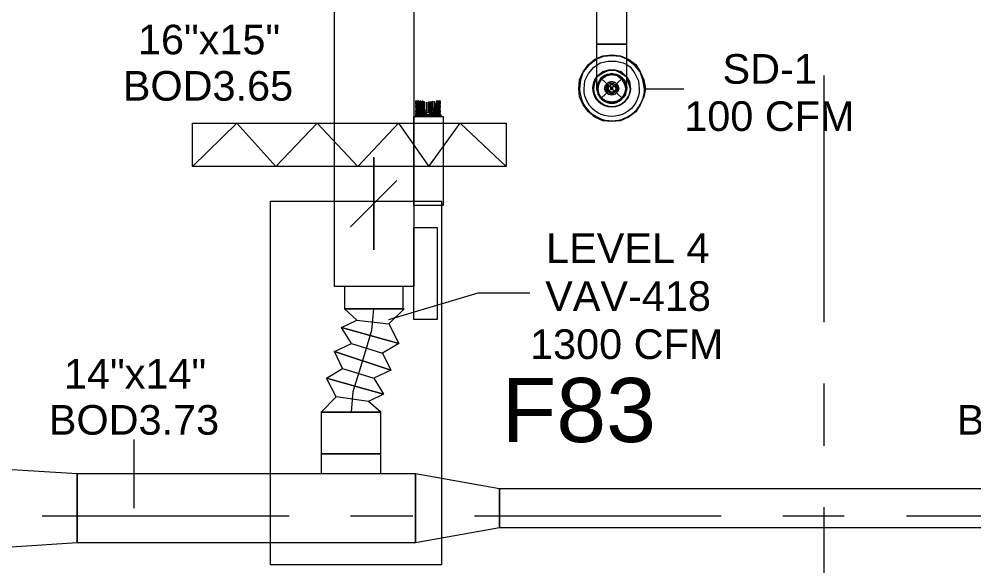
# Model space of a CAD drawing. Header units: metres. Extents: x 98 to 337, y -7 to 53.
# Drawn here: x 149.78 to 154.689, y 43.985 to 46.798 of the extents above; entities that cross this region are included whole.
import ezdxf

# ---------------------------------------------------------------- set-up
doc = ezdxf.new("R2010")
doc.units = ezdxf.units.M
for name, color, linetype, lineweight in [('HVAC - Ductos', 5, 'Continuous', 0), ('M-HVAC-DUCT', 7, 'Continuous', 5), ('PDF_Text', 7, 'Continuous', 0)]:
    doc.layers.add(name, color=color, linetype=linetype, lineweight=lineweight)
doc.layers.add('PDF_Geometry', color=7, linetype='Continuous', lineweight=0, true_color=0xaaaaaa)
doc.styles.add('PDF Arial-BoldMT-Identity-H', font='arial.ttf')
doc.styles.add('PDF Helvetica', font='')
doc.styles.get('PDF Helvetica').set_extended_font_data('Helvetica')

# ---------------------------------------------------------------- blocks, each defined once
blk = doc.blocks.new('heat')
at = {"layer": 'M-HVAC-DUCT', "color": 30, "lineweight": 9, "true_color": 0xf26722}
for p, q in [((169.5743, 2.3438), (169.8018, 2.5668)), ((169.8018, 2.5668), (170.002, 2.3438)), ((170.002, 2.3438), (170.2147, 2.5668)), ((170.2147, 2.5668), (170.4239, 2.3438)), ((170.4239, 2.3438), (170.633, 2.5668)), ((170.633, 2.5668), (170.7885, 2.3438)), ((170.7885, 2.3438), (170.9494, 2.5668)), ((170.9494, 2.5668), (171.1856, 2.3438))]:
    blk.add_line(p, q, dxfattribs=at)
blk.add_lwpolyline([(169.5743, 2.5668), (171.1856, 2.5668), (171.1856, 2.3438), (169.5743, 2.3438)], close=True, dxfattribs=at)

msp = doc.modelspace()

# ---------------------------------------------------------------- linework, layer by layer
at = {"layer": 'HVAC - Ductos', "lineweight": 0}
for points in [[(152.749, 47.7322), (152.749, 46.6692), (152.7536, 46.6692), (152.7628, 46.6692), (152.7719, 46.6692), (152.7903, 46.6692), (152.8086, 46.6692), (152.8269, 46.6692), (152.8453, 46.6692), (152.8636, 46.6692), (152.8819, 46.6692), (152.8957, 46.6692), (152.9002, 46.6692), (152.9048, 46.6692), (152.9048, 47.7322)], [(152.9048, 46.4402), (152.9048, 46.4494), (152.9048, 46.4677), (152.9048, 46.4951), (152.9048, 46.5364), (152.9048, 46.5822), (152.9048, 46.6372), (152.9048, 46.6692), (152.9002, 46.6692), (152.8957, 46.6692), (152.8819, 46.6692), (152.8636, 46.6692), (152.8453, 46.6692), (152.8269, 46.6692), (152.8086, 46.6692), (152.7903, 46.6692), (152.7719, 46.6692), (152.7628, 46.6692), (152.7536, 46.6692), (152.749, 46.6692), (152.749, 46.6188), (152.749, 46.5685), (152.749, 46.5226), (152.749, 46.486), (152.749, 46.4585), (152.749, 46.4448), (152.749, 46.4402)], [(152.9048, 46.596), (152.9139, 46.5914), (152.9506, 46.5639), (152.9736, 46.5272), (152.9919, 46.486), (153.001, 46.4402), (152.9919, 46.3989), (152.9736, 46.3577), (152.9506, 46.3211), (152.9139, 46.2936), (152.8727, 46.2753), (152.8269, 46.2707), (152.7811, 46.2753), (152.7398, 46.2936), (152.7078, 46.3211), (152.6803, 46.3577), (152.662, 46.3989), (152.6574, 46.4402), (152.662, 46.486), (152.6803, 46.5272), (152.7078, 46.5639), (152.7398, 46.5914), (152.749, 46.596)], [(152.749, 46.596), (152.7811, 46.6097), (152.8269, 46.6143), (152.8727, 46.6097), (152.9048, 46.596)], [(152.9048, 46.5914), (152.8727, 46.6052), (152.8269, 46.6097), (152.7857, 46.6052), (152.749, 46.5914)], [(152.749, 46.5593), (152.7673, 46.573), (152.8086, 46.5822), (152.8499, 46.5822), (152.8865, 46.573), (152.9048, 46.5639)], [(152.9048, 46.4494), (152.9002, 46.4631), (152.8957, 46.4814), (152.8819, 46.4951), (152.8636, 46.5089), (152.8453, 46.5135), (152.8269, 46.5181), (152.8086, 46.5135), (152.7903, 46.5089), (152.7719, 46.4951), (152.7628, 46.4814), (152.7536, 46.4631), (152.7536, 46.4494)], [(152.7949, 46.3761), (152.7765, 46.3898), (152.7628, 46.4035), (152.7582, 46.4219), (152.7536, 46.4402), (152.7582, 46.4631), (152.7628, 46.4768), (152.7765, 46.4951)], [(152.7628, 46.4723), (152.7719, 46.4906)], [(152.7719, 46.4951), (152.8819, 46.3898)], [(152.8819, 46.4951), (152.7719, 46.3898)], [(152.9002, 46.4677), (152.8957, 46.4723), (152.8773, 46.4951), (152.8636, 46.5043), (152.8453, 46.5135), (152.8269, 46.5135), (152.8086, 46.5135), (152.7903, 46.5043), (152.7765, 46.4951), (152.7949, 46.5089), (152.7995, 46.5135)], [(152.804, 46.5089), (152.8269, 46.5135), (152.8544, 46.5089)], [(152.8544, 46.5135), (152.859, 46.5089), (152.8773, 46.4951), (152.8911, 46.4768), (152.9002, 46.4631), (152.9002, 46.4402), (152.9002, 46.4219), (152.8911, 46.4035)], [(152.7582, 46.4173), (152.7536, 46.4402), (152.7582, 46.4677), (152.7582, 46.4723)], [(152.8957, 46.4677), (152.9002, 46.4402), (152.8957, 46.4173)], [(152.7582, 46.4081), (152.7582, 46.4127), (152.7582, 46.4173)], [(152.7719, 46.3898), (152.7628, 46.4127)], [(152.7765, 46.3898), (152.7903, 46.3761), (152.8086, 46.3715), (152.8269, 46.3669), (152.8453, 46.3715), (152.8636, 46.3761), (152.8773, 46.3898), (152.8911, 46.4035), (152.8957, 46.4035)], [(152.8957, 46.4127), (152.8773, 46.3898), (152.859, 46.3761)], [(152.9002, 46.4173), (152.8957, 46.4127), (152.8957, 46.4081)], [(152.7995, 46.3715), (152.7949, 46.3715)], [(152.8544, 46.3715), (152.8269, 46.3669), (152.804, 46.3715)], [(152.859, 46.3715), (152.8544, 46.3715)], [(151.6815, 45.2306), (151.7319, 45.1298), (151.4386, 45.2123), (151.5166, 45.2489), (151.6815, 45.2306), (151.7594, 45.3085), (151.4524, 45.3085), (151.5166, 45.2489)], [(151.7594, 45.3085), (151.7502, 45.3085), (151.7319, 45.3085), (151.7044, 45.3085), (151.6677, 45.3085), (151.6265, 45.3085), (151.5853, 45.3085), (151.5394, 45.3085), (151.5074, 45.3085), (151.4753, 45.3085), (151.457, 45.3085), (151.4524, 45.3085)], [(151.489, 44.777), (151.4982, 44.8824), (151.5303, 44.9878), (151.5624, 45.0932), (151.5945, 45.1985), (151.6036, 45.3085)], [(151.489, 45.1298), (151.4386, 45.2123), (151.7319, 45.1298), (151.6494, 45.0795), (151.6907, 44.9924), (151.402, 45.0886), (151.489, 45.1298), (151.6494, 45.0795)], [(151.4432, 45.0015), (151.402, 45.0886), (151.6907, 44.9924), (151.6036, 44.9512), (151.654, 44.8687), (151.3608, 44.9512), (151.4432, 45.0015), (151.6036, 44.9512)], [(151.4112, 44.8549), (151.3608, 44.9512), (151.654, 44.8687), (151.5761, 44.832), (151.4112, 44.8549), (151.3333, 44.777), (151.3333, 44.5617), (151.3424, 44.5617), (151.3562, 44.5617), (151.3791, 44.5617), (151.4112, 44.5617), (151.4478, 44.5617), (151.489, 44.5617), (151.5257, 44.5617), (151.5624, 44.5617), (151.5945, 44.5617), (151.6173, 44.5617), (151.6357, 44.5617), (151.6402, 44.5617), (151.6402, 44.777), (151.3333, 44.777), (151.6402, 44.777), (151.5761, 44.832)], [(151.6357, 44.4609), (151.6402, 44.4609), (151.6402, 44.5617), (151.6357, 44.5617), (151.6173, 44.5617), (151.5945, 44.5617), (151.5624, 44.5617), (151.5257, 44.5617), (151.489, 44.5617), (151.4478, 44.5617), (151.4112, 44.5617), (151.3791, 44.5617), (151.3562, 44.5617), (151.3424, 44.5617), (151.3333, 44.5617), (151.3333, 44.4609), (151.3379, 44.4609)], [(151.3424, 44.4609), (151.3516, 44.4609), (151.3562, 44.4609)], [(151.3608, 44.4609), (151.3699, 44.4609), (151.3745, 44.4609)], [(151.3837, 44.4609), (151.3928, 44.4609), (151.402, 44.4609)], [(151.4158, 44.4609), (151.4204, 44.4609), (151.4386, 44.4609)], [(151.4524, 44.4609), (151.489, 44.4609), (151.5212, 44.4609), (151.5257, 44.4609)], [(151.5394, 44.4609), (151.5532, 44.4609), (151.5578, 44.4609)], [(151.5715, 44.4609), (151.5807, 44.4609), (151.5899, 44.4609)], [(151.5991, 44.4609), (151.6082, 44.4609), (151.6128, 44.4609)], [(151.6173, 44.4609), (151.6265, 44.4609), (151.6311, 44.4609)]]:
    msp.add_lwpolyline(points, dxfattribs=at)
for points in [[(151.402, 45.423), (151.402, 47.2466), (151.8098, 47.2466), (151.8098, 45.423)], [(152.749, 46.4951), (152.7536, 46.5043), (152.7811, 46.5226), (152.8132, 46.5364), (152.8453, 46.5364), (152.8727, 46.5226), (152.9002, 46.5043), (152.8773, 46.5272), (152.8453, 46.5364), (152.8086, 46.5364), (152.7811, 46.5272), (152.7536, 46.5043), (152.749, 46.4997), (152.7536, 46.5043)], [(152.8911, 46.486), (152.8499, 46.5135), (152.804, 46.5135), (152.7673, 46.486), (152.749, 46.4402), (152.7673, 46.3989), (152.804, 46.3715), (152.8499, 46.3715), (152.8911, 46.3989), (152.9048, 46.4402)], [(152.9002, 46.5043), (152.8727, 46.5226), (152.8453, 46.5364), (152.8132, 46.5364), (152.7811, 46.5226), (152.7536, 46.5043), (152.7811, 46.5272), (152.8086, 46.5364), (152.8453, 46.5364), (152.8773, 46.5272), (152.9002, 46.5043), (152.9048, 46.4997), (152.9002, 46.5043), (152.9048, 46.4951)], [(152.7628, 46.4677), (152.7765, 46.4906), (152.7995, 46.5089), (152.8269, 46.5135), (152.8544, 46.5089), (152.8773, 46.4906), (152.8911, 46.4677), (152.9002, 46.4402), (152.8911, 46.4127), (152.8773, 46.3898), (152.8544, 46.3761), (152.8269, 46.3715), (152.7995, 46.3761), (152.7765, 46.3898), (152.7628, 46.4127), (152.7582, 46.4402)], [(152.9231, 46.4402), (152.9185, 46.4768), (152.9048, 46.4997), (152.9185, 46.4768)], [(152.8453, 46.4127), (152.859, 46.4265), (152.8636, 46.4402), (152.859, 46.4265), (152.8453, 46.4127), (152.8269, 46.4081), (152.8086, 46.4127), (152.7949, 46.4265), (152.7903, 46.4402), (152.7949, 46.4585), (152.8086, 46.4723), (152.8269, 46.4768), (152.8453, 46.4723), (152.859, 46.4585), (152.8636, 46.4402), (152.859, 46.4585), (152.8453, 46.4723), (152.8269, 46.4768), (152.8086, 46.4723), (152.7995, 46.4585), (152.7949, 46.4402), (152.7995, 46.4265), (152.8086, 46.4127), (152.8269, 46.4081)], [(152.8361, 46.4173), (152.8453, 46.4265), (152.8544, 46.4402), (152.8499, 46.4265), (152.8361, 46.4173), (152.8177, 46.4173), (152.8086, 46.4265), (152.7995, 46.4402), (152.8086, 46.4585), (152.8177, 46.4677), (152.8361, 46.4677), (152.8499, 46.4585), (152.8544, 46.4402), (152.8453, 46.4585), (152.8361, 46.4677), (152.8177, 46.4677), (152.8086, 46.4585), (152.804, 46.4402), (152.8086, 46.4265), (152.8177, 46.4173)], [(152.8132, 46.454), (152.8269, 46.4631), (152.8407, 46.454), (152.8499, 46.4402), (152.8407, 46.4265), (152.8269, 46.4219), (152.8132, 46.4265), (152.8086, 46.4402)], [(152.8269, 46.4448), (152.8223, 46.4402), (152.8223, 46.4494), (152.8315, 46.4494), (152.8315, 46.4402), (152.8315, 46.4448)], [(152.9048, 46.4402), (152.9002, 46.4219), (152.8957, 46.4035), (152.9002, 46.4219), (152.9048, 46.4402), (152.9048, 46.4494)], [(152.8315, 46.4356), (152.8315, 46.4402), (152.8315, 46.4356), (152.8223, 46.4356), (152.8223, 46.4402), (152.8269, 46.4356)], [(151.9289, 45.2535), (151.8098, 45.2535), (151.8098, 45.7255), (151.9289, 45.7255)], [(151.7548, 45.3085), (151.7548, 45.423), (151.7502, 45.423), (151.7365, 45.423), (151.7135, 45.423), (151.6815, 45.423), (151.6448, 45.423), (151.6036, 45.423), (151.567, 45.423), (151.5303, 45.423), (151.4982, 45.423), (151.4753, 45.423), (151.4616, 45.423), (151.4524, 45.423), (151.4524, 45.3085), (151.4616, 45.3085), (151.4799, 45.3085), (151.5074, 45.3085), (151.544, 45.3085), (151.5853, 45.3085), (151.6265, 45.3085), (151.6677, 45.3085), (151.7044, 45.3085), (151.7319, 45.3085), (151.7502, 45.3085)], [(151.4524, 45.3085), (151.4616, 45.3085), (151.4753, 45.3085), (151.4982, 45.3085), (151.5303, 45.3085), (151.567, 45.3085), (151.6036, 45.3085), (151.6448, 45.3085), (151.6815, 45.3085), (151.7135, 45.3085), (151.7365, 45.3085), (151.7502, 45.3085), (151.7548, 45.3085), (151.7502, 45.3085), (151.7365, 45.3085), (151.7135, 45.3085), (151.6815, 45.3085), (151.6448, 45.3085), (151.6036, 45.3085), (151.567, 45.3085), (151.5303, 45.3085), (151.4982, 45.3085), (151.4753, 45.3085), (151.4616, 45.3085)], [(151.7594, 45.3085), (151.7548, 45.3085), (151.7502, 45.3085), (151.7319, 45.3085), (151.7044, 45.3085), (151.6677, 45.3085), (151.6265, 45.3085), (151.5853, 45.3085), (151.544, 45.3085), (151.5074, 45.3085), (151.4799, 45.3085), (151.4616, 45.3085), (151.4524, 45.3085), (151.457, 45.3085), (151.4753, 45.3085), (151.5074, 45.3085), (151.5394, 45.3085), (151.5853, 45.3085), (151.6265, 45.3085), (151.6677, 45.3085), (151.7044, 45.3085), (151.7319, 45.3085), (151.7502, 45.3085)], [(151.3333, 44.777), (151.3424, 44.777), (151.3562, 44.777), (151.3791, 44.777), (151.4112, 44.777), (151.4478, 44.777), (151.489, 44.777), (151.5257, 44.777), (151.5624, 44.777), (151.5945, 44.777), (151.6173, 44.777), (151.6357, 44.777), (151.6402, 44.777), (151.6357, 44.777), (151.6173, 44.777), (151.5945, 44.777), (151.5624, 44.777), (151.5257, 44.777), (151.489, 44.777), (151.4478, 44.777), (151.4112, 44.777), (151.3791, 44.777), (151.3562, 44.777), (151.3424, 44.777)], [(149.7159, 44.4838), (150.0779, 44.4609), (150.0779, 44.1035), (149.7159, 44.0806)], [(150.0779, 44.4609), (151.8189, 44.4609), (151.8189, 44.1035), (150.0779, 44.1035)], [(151.8189, 44.4609), (152.2497, 44.383), (152.2497, 44.1814), (151.8189, 44.1035)], [(152.2497, 44.383), (157.8118, 44.383), (157.8118, 44.1814), (152.2497, 44.1814)]]:
    msp.add_lwpolyline(points, close=True, dxfattribs=at)
for points in [[(152.749, 46.5914), (152.7444, 46.5868), (152.7078, 46.5593), (152.6803, 46.5272), (152.6666, 46.486), (152.662, 46.4402, 0.986375), (152.9964, 46.4402), (152.9873, 46.486), (152.9736, 46.5272), (152.9461, 46.5593), (152.9094, 46.5868), (152.9048, 46.5914)], [(152.9048, 46.5639), (152.9231, 46.5502), (152.9461, 46.5181), (152.9644, 46.4814), (152.969, 46.4402, -1.008643), (152.6849, 46.4402), (152.6895, 46.4814), (152.7078, 46.5181), (152.7353, 46.5502), (152.749, 46.5593)]]:
    msp.add_lwpolyline(points, format="xyb", dxfattribs=at)
for points in [[(152.749, 46.4997), (152.7353, 46.4768), (152.7307, 46.4402, 0.971386), (152.9231, 46.4402), (152.9139, 46.4723), (152.9048, 46.4951, -1.368965), (152.7353, 46.4402), (152.7398, 46.4723), (152.749, 46.4951, 1.331491), (152.9231, 46.4402, -1.355561)], [(152.7536, 46.4494, 0.842986), (152.8911, 46.4035, -0.819228)]]:
    msp.add_lwpolyline(points, format="xyb", close=True, dxfattribs=at)
at = {"layer": 'PDF_Geometry', "lineweight": 0}
for points in [[(153.9174, 46.5089), (153.9174, 45.2398)], [(153.001, 46.4402), (153.198, 46.4402)], [(151.9518, 46.2981), (151.9518, 46.3027), (151.8923, 46.3027), (151.9472, 46.3027), (151.9472, 46.3073), (151.8923, 46.3073), (151.8968, 46.3119), (151.9472, 46.3119), (151.9472, 46.3165), (151.9014, 46.3165), (151.9014, 46.3211), (151.9472, 46.3211), (151.9472, 46.3257), (151.906, 46.3257), (151.9106, 46.3348), (151.9472, 46.3348), (151.9106, 46.3348), (151.9151, 46.3439), (151.9472, 46.3439), (151.9472, 46.3485), (151.9151, 46.3485), (151.9197, 46.3531), (151.9472, 46.3531), (151.9472, 46.3577), (151.9243, 46.3577), (151.9243, 46.3623), (151.9472, 46.3623), (151.9472, 46.3669), (151.9289, 46.3669), (151.9335, 46.3715), (151.9472, 46.3715), (151.9472, 46.3761), (151.9289, 46.3761), (151.9289, 46.3715), (151.9289, 46.3761), (151.9243, 46.3761), (151.9243, 46.3669), (151.9151, 46.3531), (151.9151, 46.3761), (151.9151, 46.3485), (151.906, 46.3348), (151.906, 46.3761), (151.9014, 46.3715), (151.9014, 46.3303), (151.8968, 46.3211), (151.8968, 46.3715), (151.8923, 46.3715), (151.8923, 46.3119), (151.8877, 46.3165), (151.8877, 46.3715), (151.8831, 46.3715), (151.8831, 46.3165), (151.8785, 46.3165), (151.874, 46.3119), (151.874, 46.3715), (151.874, 46.3211), (151.8648, 46.3303), (151.8648, 46.3715), (151.8602, 46.3761), (151.8602, 46.3348), (151.8556, 46.3485), (151.8556, 46.3761), (151.851, 46.3761), (151.851, 46.3531), (151.8464, 46.3669), (151.8464, 46.3761), (151.8419, 46.3761), (151.8419, 46.3715), (151.8373, 46.3761), (151.8189, 46.3761), (151.8189, 46.3715), (151.8373, 46.3715), (151.8419, 46.3669), (151.8189, 46.3669), (151.8189, 46.3623), (151.8419, 46.3623), (151.8464, 46.3577), (151.8189, 46.3577), (151.8189, 46.3531), (151.8464, 46.3531), (151.851, 46.3485), (151.8189, 46.3485), (151.8189, 46.3439), (151.8556, 46.3439), (151.8602, 46.3348), (151.8189, 46.3348), (151.8602, 46.3348), (151.8648, 46.3257), (151.8189, 46.3257), (151.8189, 46.3211), (151.8648, 46.3211), (151.8694, 46.3165), (151.8189, 46.3165), (151.8189, 46.3119), (151.8694, 46.3119), (151.874, 46.3073), (151.8189, 46.3073), (151.8189, 46.3027), (151.8785, 46.3027), (151.8189, 46.3027), (151.8189, 46.2981)], [(151.6815, 45.2535), (152.1397, 45.391), (152.4054, 45.391)], [(153.9174, 44.9236), (153.9174, 44.6029)], [(150.3711, 44.2822), (150.3711, 44.635)], [(153.9174, 44.2868), (153.9174, 43.0177)], [(151.1683, 44.241), (149.8992, 44.241)], [(151.8052, 44.241), (151.4845, 44.241)], [(153.3905, 44.241), (152.1213, 44.241)], [(154.0227, 44.241), (153.7066, 44.241)], [(155.6126, 44.241), (154.3435, 44.241)]]:
    msp.add_lwpolyline(points, dxfattribs=at)
for points in [[(151.961, 45.8399), (151.8098, 45.8399), (151.8098, 46.2981), (151.961, 46.2981)], [(151.8831, 46.2981), (151.8785, 46.3027), (151.8785, 46.3073), (151.8831, 46.3073), (151.8877, 46.3073), (151.8877, 46.3027)], [(151.6036, 46.0874), (151.6036, 45.8491), (151.6036, 45.6109), (151.6036, 45.8491)], [(151.7227, 45.9683), (151.6036, 45.8491), (151.4845, 45.7301), (151.6036, 45.8491)]]:
    msp.add_lwpolyline(points, close=True, dxfattribs=at)
at = {"layer": 'PDF_Geometry', "color": 240, "lineweight": 0, "true_color": 0xed1f24}
msp.add_lwpolyline([(151.0724, 45.8613), (151.9521, 45.8613), (151.9521, 43.991), (151.0724, 43.991)], close=True, dxfattribs=at)

# ---------------------------------------------------------------- block references
at = {"layer": 'M-HVAC-DUCT'}
msp.add_blockref('heat', (-18.9019, 43.6968), dxfattribs=at)

# ---------------------------------------------------------------- texts
at = {"layer": 'PDF_Text', "lineweight": 0, "char_height": 0.15242, "attachment_point": 4, "style": 'PDF Helvetica'}
for s, insert in [('16"x15"', (150.3912, 46.6921)), ('SD-1', (153.3969, 46.5409)), ('BOD3.65', (150.3133, 46.4538)), ('100 CFM', (153.1999, 46.298)), ('LEVEL 4', (152.4897, 45.6199)), ('VAV-418', (152.4851, 45.3725)), ('1300 CFM', (152.4072, 45.1251)), ('14"x14"', (150.0109, 44.9739)), ('BOD3.73', (149.933, 44.7356)), ('BOD3.81', (154.6019, 44.7356))]:
    msp.add_mtext(s, dxfattribs=dict(at, insert=insert))
at = {"layer": 'PDF_Text', "color": 240, "lineweight": 0, "true_color": 0xed1f24, "insert": (152.2606, 44.785), "char_height": 0.32989, "attachment_point": 4, "style": 'PDF Arial-BoldMT-Identity-H'}
msp.add_mtext('F83', dxfattribs=at)

doc.saveas('drawing.dxf')
